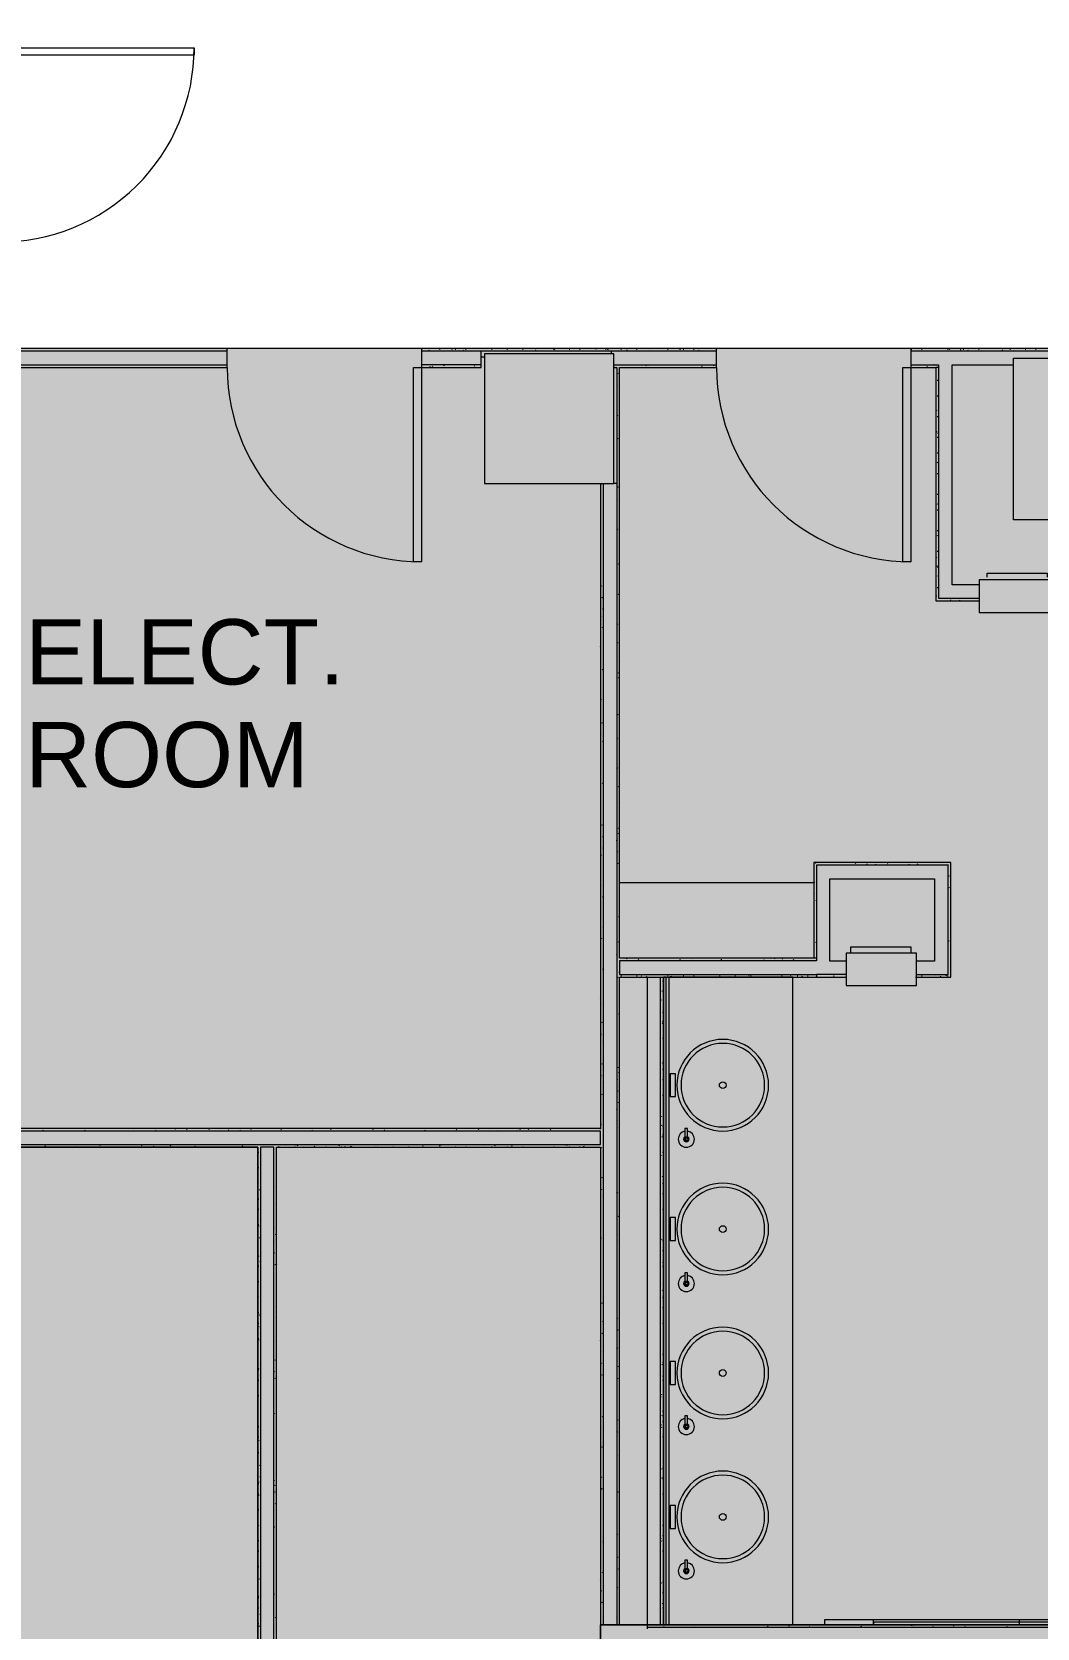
# Model space of a CAD drawing. Header units: inches. Extents: x 4757 to 6765, y 9919 to 10946.
# Drawn here: x 5204.6 to 5390.8, y 10132.2 to 10428 of the extents above; entities that cross this region are included whole.
import ezdxf

# ---------------------------------------------------------------- set-up
doc = ezdxf.new("R2010")
doc.units = ezdxf.units.IN
doc.header["$MEASUREMENT"] = 0
for name, color, linetype, lineweight in [('A-ANNO-TEXT', 7, 'Continuous', 9), ('A-DETL-GENF', 92, 'Continuous', 9), ('A-DETL-THIN', 151, 'Continuous', 9), ('A-DOOR', 31, 'Continuous', 13), ('A-EQPM', 7, 'Continuous', 9), ('A-FLOR-CASE', 7, 'Continuous', 9), ('A-WALL-PATT', 111, 'Continuous', 13), ('Bb-col', 7, 'Continuous', 9), ('I-WALL', 2, 'Continuous', 9), ('Propidex Polylines', 7, 'Continuous', 9), ('Rosslyn Plaza North_1777 North Kent St _W632_-09_dwg', 8, 'Continuous', 9), ('S-COLS', 7, 'Continuous', 9)]:
    doc.layers.add(name, color=color, linetype=linetype, lineweight=lineweight)
doc.styles.add('Arial', font='arial.ttf', dxfattribs={"height": 12.092308})

# ---------------------------------------------------------------- blocks, each defined once
blk = doc.blocks.new('Door - Single - Solid Door-8328956-Level XX  POWER _ SIGNAL')
at = {"layer": 'A-DOOR'}
for p, q in [((-14.01, 38.59), (-12.63, 38.59)), ((-14.01, 2.59), (-14.01, 38.59)), ((-12.63, 38.59), (-12.63, 2.59)), ((-12.63, 2.59), (-14.01, 2.59))]:
    blk.add_line(p, q, dxfattribs=at)
at = {"layer": 'A-DOOR', "lineweight": 9}
for p, q in [((-15.63, 2.59), (-15.63, 1.84)), ((-14.13, 2.59), (-15.63, 2.59)), ((-14.13, 1.09), (-14.13, 2.59)), ((-13.63, 1.09), (-14.13, 1.09)), ((-13.63, -0.41), (-13.63, 1.09)), ((22.12, 1.09), (21.62, 1.09)), ((21.62, 1.09), (21.62, -0.41)), ((23.62, 2.59), (22.12, 2.59)), ((22.12, 2.59), (22.12, 1.09)), ((23.62, 1.84), (23.62, 2.59)), ((-15.63, -1.66), (-15.63, -2.41)), ((-15.63, -2.41), (-14.13, -2.41)), ((-14.13, -2.41), (-14.13, -0.41)), ((-14.13, -0.41), (-13.63, -0.41)), ((21.62, -0.41), (22.12, -0.41)), ((22.12, -0.41), (22.12, -2.41)), ((22.12, -2.41), (23.62, -2.41)), ((23.62, -2.41), (23.62, -1.66))]:
    blk.add_line(p, q, dxfattribs=at)
blk.add_arc((-14.01, 2.59), 36, 359.5, 90, dxfattribs=at)
blk = doc.blocks.new('Rosslyn Plaza North_1777 North Kent St _W632_-09_dwg-V59-Level XX  POWER _ SIGNAL')
at = {"layer": 'A-ANNO-TEXT', "char_height": 12.092, "attachment_point": 1, "line_spacing_factor": 0.941778, "style": 'Arial'}
for s, insert, width in [('ELECT.', (5203.38, 10319.14), 70.6152), ('ROOM', (5203.38, 10300.1), 62.621)]:
    blk.add_mtext(s, dxfattribs=dict(at, insert=insert, width=width))
blk = doc.blocks.new('Rosslyn Plaza North_1777 North Kent St _W632_-09_dwg-6954577-Level XX  POWER _ SIGNAL')
at = {"lineweight": 9}
for p, q in [((5368.35, 10252.78), (5368.29, 10252.73)), ((5310.42, 10132.79), (5310.3, 10132.79))]:
    blk.add_line(p, q, dxfattribs=at)
at = {"lineweight": 9, "flags": 128}
for points in [[(5381.52, 10326.91), (5381.52, 10327.66), (5392.64, 10327.66), (5392.64, 10326.91)], [(5356.3, 10257.28), (5356.3, 10258.41), (5367.42, 10258.41), (5367.42, 10257.28)], [(5351.49, 10132.78), (5351.49, 10133.78), (5387.49, 10133.78), (5387.49, 10132.78)]]:
    blk.add_lwpolyline(points, dxfattribs=at)
blk.add_lwpolyline([(5313.92, 10132.78), (5319.06, 10132.78)], close=True, dxfattribs=at)
at = {"layer": 'A-DOOR', "color": 7, "lineweight": 9, "flags": 128}
for points in [[(5276.79, 10329.79), (5275.29, 10329.79), (5275.29, 10365.79), (5276.79, 10365.79)], [(5367.42, 10329.79), (5365.92, 10329.79), (5365.92, 10365.79), (5367.42, 10365.79)]]:
    blk.add_lwpolyline(points, close=True, dxfattribs=at)
at = {"layer": 'A-DOOR', "color": 7, "lineweight": 9}
for centre in [(5276.79, 10365.79), (5367.42, 10365.79)]:
    blk.add_arc(centre, 36, 180, 270, dxfattribs=at)
at = {"layer": 'A-EQPM', "flags": 128}
for points in [[(5380.08, 10320.41), (5393.08, 10320.41), (5393.08, 10326.41), (5380.08, 10326.41)], [(5355.42, 10251.28), (5368.42, 10251.28), (5368.42, 10257.28), (5355.42, 10257.28)], [(5321.56, 10252.78), (5322.56, 10252.78), (5322.56, 10132.78), (5321.56, 10132.78), (5322.06, 10132.78), (5322.06, 10252.78), (5321.56, 10252.78), (5321.56, 10132.78)], [(5360.5, 10132.78), (5360.5, 10133.78), (5396.5, 10133.78), (5396.5, 10132.78), (5396.5, 10133.28), (5360.5, 10133.28), (5360.5, 10132.78), (5396.5, 10132.78)]]:
    blk.add_lwpolyline(points, close=True, dxfattribs=at)
for points in [[(5326.06, 10222.88), (5326.06, 10224.78), (5325.56, 10224.78), (5325.56, 10222.88)], [(5326.06, 10196.13), (5326.06, 10198.03), (5325.56, 10198.03), (5325.56, 10196.13)], [(5326.06, 10169.63), (5326.06, 10171.53), (5325.56, 10171.53), (5325.56, 10169.63)], [(5326.06, 10142.88), (5326.06, 10144.78), (5325.56, 10144.78), (5325.56, 10142.88)]]:
    blk.add_lwpolyline(points, dxfattribs=at)
at = {"layer": 'A-EQPM'}
for centre, radius, start, end in [((5325.81, 10222.78), 1.5, 99.3186, 179.9853), ((5325.81, 10222.78), 0.5, 119.9773, 179.9773), ((5325.82, 10222.78), 0.382, 0, 180), ((5325.81, 10222.78), 0.25, 0, 180), ((5325.82, 10222.78), 1.5, 0.0147, 80.6814), ((5325.82, 10222.78), 0.5, 0.0227, 60.0227), ((5325.81, 10222.78), 1.5, 180, 0), ((5325.81, 10222.78), 0.5, 180, 0), ((5325.82, 10222.78), 0.382, 180, 0), ((5325.81, 10222.78), 0.25, 180, 0), ((5325.81, 10196.03), 1.5, 99.3186, 179.9853), ((5325.81, 10196.03), 0.5, 119.9773, 179.9773), ((5325.82, 10196.03), 0.382, 0, 180), ((5325.81, 10196.03), 0.25, 0, 180), ((5325.82, 10196.03), 1.5, 0.0147, 80.6814), ((5325.82, 10196.03), 0.5, 0.0227, 60.0227), ((5325.81, 10196.03), 1.5, 180, 0), ((5325.81, 10196.03), 0.5, 180, 0), ((5325.82, 10196.03), 0.382, 180, 0), ((5325.81, 10196.03), 0.25, 180, 0), ((5325.81, 10169.53), 1.5, 99.3186, 179.9853), ((5325.81, 10169.53), 0.5, 119.9773, 179.9773), ((5325.82, 10169.53), 0.382, 0, 180), ((5325.81, 10169.53), 0.25, 0, 180), ((5325.82, 10169.53), 1.5, 0.0147, 80.6814), ((5325.82, 10169.53), 0.5, 0.0227, 60.0227), ((5325.81, 10169.53), 1.5, 180, 0), ((5325.81, 10169.53), 0.5, 180, 0), ((5325.82, 10169.53), 0.382, 180, 0), ((5325.81, 10169.53), 0.25, 180, 0), ((5325.81, 10142.78), 1.5, 99.3186, 179.9853), ((5325.81, 10142.78), 0.5, 119.9773, 179.9773), ((5325.82, 10142.78), 0.382, 0, 180), ((5325.81, 10142.78), 0.25, 0, 180), ((5325.82, 10142.78), 1.5, 0.0147, 80.6814), ((5325.82, 10142.78), 0.5, 0.0227, 60.0227), ((5325.81, 10142.78), 1.5, 180, 0), ((5325.81, 10142.78), 0.5, 180, 0), ((5325.82, 10142.78), 0.382, 180, 0), ((5325.81, 10142.78), 0.25, 180, 0)]:
    blk.add_arc(centre, radius, start, end, dxfattribs=at)
at = {"layer": 'A-FLOR-CASE'}
blk.add_line((5349.42, 10270.31), (5313.42, 10270.31), dxfattribs=at)
at = {"layer": 'A-FLOR-CASE', "flags": 128}
blk.add_lwpolyline([(5345.56, 10132.78), (5345.56, 10252.78), (5322.56, 10252.78)], dxfattribs=at)
for points in [[(5323.81, 10234.91), (5322.81, 10234.91), (5322.81, 10230.66), (5323.81, 10230.66)], [(5323.81, 10208.24), (5322.81, 10208.24), (5322.81, 10203.99), (5323.81, 10203.99)], [(5323.81, 10181.57), (5322.81, 10181.57), (5322.81, 10177.32), (5323.81, 10177.32)], [(5323.81, 10154.91), (5322.81, 10154.91), (5322.81, 10150.66), (5323.81, 10150.66)]]:
    blk.add_lwpolyline(points, close=True, dxfattribs=at)
at = {"layer": 'A-FLOR-CASE'}
for centre in [(5332.56, 10232.78), (5332.56, 10206.12), (5332.56, 10179.45), (5332.56, 10152.78)]:
    blk.add_circle(centre, 0.625, dxfattribs=at)
for centre, radius, start, end in [((5332.56, 10232.78), 8.49, 0, 180), ((5332.57, 10232.78), 7.74, 0, 180), ((5332.56, 10232.78), 8.49, 180, 0), ((5332.57, 10232.78), 7.74, 180, 0), ((5332.56, 10206.12), 8.49, 0, 180), ((5332.57, 10206.12), 7.74, 0, 180), ((5332.56, 10206.12), 8.49, 180, 0), ((5332.57, 10206.12), 7.74, 180, 0), ((5332.56, 10179.45), 8.49, 0, 180), ((5332.57, 10179.45), 7.74, 0, 180), ((5332.56, 10179.45), 8.49, 180, 0), ((5332.57, 10179.45), 7.74, 180, 0), ((5332.56, 10152.78), 8.49, 0, 180), ((5332.57, 10152.78), 7.74, 0, 180), ((5332.56, 10152.78), 8.49, 180, 0), ((5332.57, 10152.78), 7.74, 180, 0)]:
    blk.add_arc(centre, radius, start, end, dxfattribs=at)
at = {"layer": 'A-WALL-PATT', "color": 7, "lineweight": 9}
for p, q in [((5278.27, 10368.9), (5278.21, 10369.01)), ((5280.11, 10369.19), (5280.23, 10369.19)), ((5282.44, 10369.15), (5282.38, 10369.04)), ((5282.99, 10369.19), (5283.11, 10369.19)), ((5283.87, 10368.8), (5283.81, 10368.91)), ((5284.58, 10369.02), (5284.52, 10368.91)), ((5284.91, 10369.19), (5285.03, 10369.19)), ((5289.42, 10368.79), (5289.4, 10368.82)), ((5289.71, 10369.19), (5289.83, 10369.19)), ((5292.59, 10369.19), (5292.71, 10369.19)), ((5295.47, 10369.19), (5295.59, 10369.19)), ((5297.92, 10369.08), (5297.86, 10368.97)), ((5301.23, 10369.19), (5301.35, 10369.19)), ((5301.37, 10369.29), (5301.31, 10369.19)), ((5301.49, 10369), (5301.43, 10369.11)), ((5304.11, 10369.19), (5304.23, 10369.19)), ((5306.03, 10369.19), (5306.15, 10369.19)), ((5309.11, 10369.26), (5309.05, 10369.15)), ((5310.83, 10369.19), (5310.95, 10369.19)), ((5311.26, 10369.14), (5311.19, 10369.03)), ((5311.38, 10369.17), (5311.31, 10369.27)), ((5313.71, 10369.19), (5313.83, 10369.19)), ((5314.83, 10368.94), (5314.77, 10369.05)), ((5316.59, 10369.19), (5316.71, 10369.19)), ((5319.11, 10369.2), (5319.06, 10369.29)), ((5322.35, 10369.19), (5322.47, 10369.19)), ((5323.28, 10368.84), (5323.25, 10368.79)), ((5324.59, 10369.2), (5324.53, 10369.09)), ((5324.71, 10369.11), (5324.65, 10369.21)), ((5325.23, 10369.19), (5325.35, 10369.19)), ((5326, 10368.79), (5325.96, 10368.86)), ((5327.15, 10369.19), (5327.27, 10369.19)), ((5328.17, 10368.88), (5328.1, 10368.99)), ((5331.02, 10368.81), (5331.01, 10368.79)), ((5367.47, 10369.19), (5367.59, 10369.19)), ((5369.01, 10369.18), (5368.95, 10369.29)), ((5369.39, 10369.19), (5369.51, 10369.19)), ((5374.19, 10369.19), (5374.31, 10369.19)), ((5374.6, 10369.09), (5374.54, 10369.2)), ((5375.88, 10368.79), (5375.85, 10368.85)), ((5376.63, 10369.08), (5376.56, 10368.97)), ((5377.07, 10369.19), (5377.19, 10369.19)), ((5378.06, 10368.87), (5377.99, 10368.98)), ((5379.95, 10369.19), (5380.07, 10369.19)), ((5383.64, 10368.79), (5383.59, 10368.88)), ((5384.37, 10369.05), (5384.3, 10368.94)), ((5385.71, 10369.19), (5385.83, 10369.19)), ((5386.51, 10368.92), (5386.45, 10368.81)), ((5388.59, 10369.19), (5388.71, 10369.19)), ((5390.51, 10369.19), (5390.63, 10369.19)), ((5277.57, 10366.28), (5277.56, 10366.29)), ((5278.38, 10365.95), (5278.31, 10365.84)), ((5278.88, 10365.92), (5278.82, 10366.03)), ((5281.02, 10366.05), (5280.96, 10366.16)), ((5282.28, 10365.79), (5282.27, 10365.81)), ((5285.23, 10366.29), (5285.22, 10366.28)), ((5286.62, 10365.96), (5286.56, 10366.07)), ((5317.58, 10366.1), (5317.52, 10366.21)), ((5318.39, 10366.13), (5318.32, 10366.02)), ((5318.87, 10365.79), (5318.83, 10365.86)), ((5321.81, 10366.29), (5321.78, 10366.24)), ((5327.46, 10366.26), (5327.45, 10366.29)), ((5328.77, 10365.91), (5328.71, 10366.02)), ((5329.57, 10366.29), (5329.52, 10366.21)), ((5330.92, 10366.04), (5330.85, 10366.15)), ((5367.47, 10366.08), (5367.42, 10366.17)), ((5368.75, 10365.79), (5368.72, 10365.84)), ((5370.42, 10366.01), (5370.36, 10365.9)), ((5371.69, 10366.29), (5371.67, 10366.26)), ((5312.94, 10364.53), (5312.92, 10364.57)), ((5313.07, 10362.38), (5313.01, 10362.5)), ((5313.14, 10364.72), (5313.08, 10364.61)), ((5372.27, 10363.43), (5372.4, 10363.43)), ((5372.27, 10360.55), (5372.4, 10360.55)), ((5313.11, 10356.98), (5313.04, 10356.87)), ((5372.27, 10357.77), (5372.21, 10357.88)), ((5372.27, 10356.71), (5372.4, 10356.71)), ((5313.42, 10355.6), (5313.4, 10355.56)), ((5372.27, 10353.86), (5372.21, 10353.75)), ((5372.53, 10353.48), (5372.47, 10353.59)), ((5313.24, 10352.5), (5313.17, 10352.61)), ((5372.27, 10352.87), (5372.4, 10352.87)), ((5372.5, 10350.41), (5372.43, 10350.3)), ((5372.27, 10349.99), (5372.4, 10349.99)), ((5372.37, 10348.26), (5372.3, 10348.15)), ((5309.92, 10344.23), (5309.99, 10344.23)), ((5310.19, 10344.25), (5310.13, 10344.14)), ((5310.3, 10344.15), (5310.23, 10344.26)), ((5312.94, 10347.1), (5312.92, 10347.06)), ((5372.08, 10346.57), (5372.04, 10346.64)), ((5372.27, 10346.15), (5372.4, 10346.15)), ((5313.05, 10341.31), (5312.98, 10341.42)), ((5313.17, 10343.65), (5313.1, 10343.54)), ((5372.27, 10342.31), (5372.4, 10342.31)), ((5309.92, 10338.47), (5309.99, 10338.47)), ((5372.33, 10340.52), (5372.27, 10340.41)), ((5372.27, 10339.43), (5372.4, 10339.43)), ((5309.92, 10336.55), (5309.99, 10336.55)), ((5313.13, 10335.91), (5313.07, 10335.8)), ((5372.27, 10335.59), (5372.4, 10335.59)), ((5309.92, 10333.67), (5309.99, 10333.67)), ((5372.38, 10334.55), (5372.31, 10334.66)), ((5372.5, 10332.41), (5372.44, 10332.51)), ((5313.34, 10329.28), (5313.27, 10329.39)), ((5372.17, 10330.64), (5372.11, 10330.53)), ((5372.27, 10331.75), (5372.4, 10331.75)), ((5309.92, 10327.91), (5309.99, 10327.91)), ((5313.42, 10327.22), (5313.4, 10327.25)), ((5372.28, 10328.95), (5372.22, 10329.06)), ((5372.27, 10328.87), (5372.4, 10328.87)), ((5372.39, 10327.19), (5372.33, 10327.08)), ((5309.92, 10325.99), (5309.99, 10325.99)), ((5310.14, 10325.22), (5310.08, 10325.33)), ((5313.24, 10323.69), (5313.18, 10323.8)), ((5372.06, 10325.5), (5372.04, 10325.52)), ((5372.27, 10325.03), (5372.4, 10325.03)), ((5309.92, 10323.11), (5309.99, 10323.11)), ((5310.22, 10323.18), (5310.15, 10323.07)), ((5310.27, 10323.08), (5310.21, 10323.19)), ((5310.4, 10320.94), (5310.34, 10321.04)), ((5372.19, 10323.35), (5372.12, 10323.46)), ((5373.5, 10323), (5373.48, 10323.03)), ((5374.81, 10322.65), (5374.75, 10322.76)), ((5376.42, 10322.64), (5376.36, 10322.54)), ((5310.05, 10319.62), (5309.98, 10319.73)), ((5310.31, 10317.58), (5310.25, 10317.47)), ((5310.42, 10319.69), (5310.38, 10319.61)), ((5313.02, 10320.23), (5312.96, 10320.34)), ((5313.15, 10318.09), (5313.09, 10318.2)), ((5309.92, 10317.35), (5309.99, 10317.35)), ((5309.92, 10315.43), (5309.99, 10315.43)), ((5313.16, 10314.83), (5313.09, 10314.72)), ((5309.95, 10314.03), (5309.92, 10314.09)), ((5309.92, 10312.55), (5309.99, 10312.55)), ((5310.28, 10309.84), (5310.21, 10309.73)), ((5313.25, 10309.23), (5313.19, 10309.12)), ((5313.38, 10311.38), (5313.32, 10311.27)), ((5309.92, 10306.79), (5309.99, 10306.79)), ((5313.31, 10308.21), (5313.25, 10308.32)), ((5309.92, 10304.87), (5309.99, 10304.87)), ((5310.12, 10304.14), (5310.05, 10304.25)), ((5309.92, 10301.99), (5309.99, 10301.99)), ((5310.11, 10299.96), (5310.05, 10299.85)), ((5310.37, 10299.86), (5310.31, 10299.97)), ((5313.22, 10301.49), (5313.15, 10301.38)), ((5309.99, 10297.82), (5309.92, 10297.71)), ((5313.12, 10297.01), (5313.06, 10297.12)), ((5309.92, 10296.23), (5309.99, 10296.23)), ((5309.92, 10294.31), (5309.99, 10294.31)), ((5310.34, 10296.5), (5310.27, 10296.39)), ((5309.93, 10292.95), (5309.92, 10292.97)), ((5309.92, 10291.43), (5309.99, 10291.43)), ((5313.05, 10291.61), (5312.99, 10291.5)), ((5309.95, 10290.08), (5309.92, 10290.02)), ((5310.3, 10288.76), (5310.24, 10288.66)), ((5312.93, 10289.47), (5312.92, 10289.46)), ((5313.28, 10288.16), (5313.21, 10288.05)), ((5309.92, 10285.67), (5309.99, 10285.67)), ((5313.42, 10284.99), (5313.35, 10285.1)), ((5309.92, 10283.75), (5309.99, 10283.75)), ((5309.92, 10280.87), (5309.99, 10280.87)), ((5310.22, 10280.93), (5310.16, 10281.04)), ((5313.24, 10280.42), (5313.18, 10280.31)), ((5313.32, 10279.39), (5313.26, 10279.5)), ((5310.01, 10276.74), (5309.95, 10276.63)), ((5310.35, 10278.78), (5310.29, 10278.89)), ((5310.42, 10276.74), (5310.41, 10276.75)), ((5312.97, 10278.08), (5312.92, 10278.17)), ((5309.92, 10275.11), (5309.99, 10275.11)), ((5309.92, 10273.19), (5309.99, 10273.19)), ((5310.13, 10275.33), (5310.06, 10275.44)), ((5313.1, 10275.94), (5313.04, 10276.05)), ((5313.23, 10273.79), (5313.17, 10273.9)), ((5349.78, 10273.84), (5349.72, 10273.95)), ((5351.07, 10273.53), (5351.03, 10273.6)), ((5355.84, 10273.56), (5355.83, 10273.53)), ((5357.15, 10273.91), (5357.09, 10273.8)), ((5359.29, 10273.78), (5359.23, 10273.67)), ((5359.67, 10274), (5359.65, 10274.03)), ((5360.98, 10273.65), (5360.91, 10273.76)), ((5363.12, 10273.78), (5363.06, 10273.89)), ((5364.37, 10273.53), (5364.37, 10273.54)), ((5367.03, 10273.75), (5366.97, 10273.64)), ((5368.72, 10273.68), (5368.65, 10273.79)), ((5369.18, 10273.62), (5369.13, 10273.53)), ((5309.92, 10270.31), (5309.99, 10270.31)), ((5349.64, 10270.49), (5349.57, 10270.38)), ((5374.29, 10271.27), (5374.31, 10271.27)), ((5374.44, 10271.45), (5374.38, 10271.56)), ((5374.65, 10271.57), (5374.58, 10271.46)), ((5309.98, 10269), (5309.92, 10268.9)), ((5310.03, 10269.73), (5309.97, 10269.84)), ((5310.33, 10267.69), (5310.26, 10267.58)), ((5312.95, 10268.39), (5312.92, 10268.34)), ((5349.51, 10268.35), (5349.44, 10268.24)), ((5374.29, 10267.43), (5374.31, 10267.43)), ((5374.57, 10269.3), (5374.51, 10269.41)), ((5309.92, 10264.55), (5309.99, 10264.55)), ((5349.86, 10267.04), (5349.79, 10266.93)), ((5309.92, 10262.63), (5309.99, 10262.63)), ((5310.42, 10262.09), (5310.36, 10261.98)), ((5313.39, 10263.91), (5313.33, 10264.02)), ((5374.29, 10263.59), (5374.31, 10263.59)), ((5309.92, 10259.75), (5309.99, 10259.75)), ((5310.19, 10259.85), (5310.13, 10259.96)), ((5313.27, 10259.34), (5313.2, 10259.23)), ((5349.47, 10260.61), (5349.42, 10260.52)), ((5349.82, 10259.3), (5349.76, 10259.19)), ((5374.29, 10260.71), (5374.31, 10260.71)), ((5374.35, 10259.54), (5374.29, 10259.44)), ((5374.73, 10259.42), (5374.67, 10259.53)), ((5310.42, 10255.62), (5310.39, 10255.67)), ((5312.95, 10257), (5312.92, 10257.05)), ((5313.49, 10255.89), (5313.45, 10255.81)), ((5314.74, 10255.82), (5314.67, 10255.93)), ((5314.8, 10256.24), (5314.74, 10256.13)), ((5315.63, 10255.91), (5315.75, 10255.91)), ((5316.94, 10256.11), (5316.88, 10256)), ((5317.55, 10255.91), (5317.67, 10255.91)), ((5320.28, 10255.81), (5320.27, 10255.84)), ((5322.35, 10255.91), (5322.47, 10255.91)), ((5324.68, 10256.07), (5324.62, 10255.96)), ((5325.23, 10255.91), (5325.35, 10255.91)), ((5326.83, 10255.95), (5326.76, 10255.84)), ((5328.11, 10255.91), (5328.23, 10255.91)), ((5332.36, 10256.02), (5332.3, 10256.13)), ((5333.69, 10256.31), (5333.67, 10256.28)), ((5333.87, 10255.91), (5333.99, 10255.91)), ((5336.75, 10255.91), (5336.88, 10255.91)), ((5338.67, 10255.91), (5338.79, 10255.91)), ((5340.16, 10256.01), (5340.1, 10255.9)), ((5341.45, 10256.31), (5341.41, 10256.25)), ((5342.24, 10256.18), (5342.18, 10256.29)), ((5343.47, 10255.91), (5343.59, 10255.91)), ((5343.62, 10256.23), (5343.55, 10256.12)), ((5344.38, 10256.31), (5344.38, 10256.31)), ((5345.7, 10255.96), (5345.63, 10256.07)), ((5346.35, 10255.91), (5346.47, 10255.91)), ((5349.23, 10255.91), (5349.35, 10255.91)), ((5349.92, 10256.32), (5349.92, 10256.33)), ((5374.29, 10256.87), (5374.31, 10256.87)), ((5309.92, 10253.99), (5309.99, 10253.99)), ((5310.39, 10254.35), (5310.32, 10254.24)), ((5313.2, 10252.72), (5313.14, 10252.83)), ((5313.36, 10253.74), (5313.3, 10253.63)), ((5313.71, 10253.03), (5313.83, 10253.03)), ((5316.59, 10253.03), (5316.71, 10253.03)), ((5317.49, 10252.98), (5317.43, 10253.08)), ((5318.48, 10253.01), (5318.42, 10252.9)), ((5320.62, 10252.88), (5320.58, 10252.81)), ((5322.35, 10253.03), (5322.47, 10253.03)), ((5323.09, 10252.88), (5323.02, 10252.99)), ((5325.23, 10253.03), (5325.35, 10253.03)), ((5327.15, 10253.03), (5327.27, 10253.03)), ((5327.52, 10253.31), (5327.47, 10253.21)), ((5331.95, 10253.03), (5332.07, 10253.03)), ((5333.96, 10252.94), (5333.9, 10252.83)), ((5334.83, 10253.03), (5334.95, 10253.03)), ((5335.11, 10253.17), (5335.05, 10253.28)), ((5335.27, 10253.29), (5335.21, 10253.18)), ((5337.41, 10253.16), (5337.35, 10253.05)), ((5337.71, 10253.03), (5337.83, 10253.03)), ((5343.47, 10253.03), (5343.59, 10253.03)), ((5345.15, 10253.13), (5345.09, 10253.02)), ((5346.35, 10253.03), (5346.47, 10253.03)), ((5347.29, 10253), (5347.23, 10252.89)), ((5348.27, 10253.03), (5348.4, 10253.03)), ((5348.45, 10253.11), (5348.38, 10253.22)), ((5349.74, 10252.8), (5349.7, 10252.87)), ((5353.07, 10253.03), (5353.19, 10253.03)), ((5369.39, 10253.03), (5369.51, 10253.03)), ((5371.83, 10253.25), (5371.76, 10253.13)), ((5372.98, 10252.87), (5372.91, 10252.98)), ((5373.97, 10253.12), (5373.9, 10253.01)), ((5309.92, 10252.07), (5309.99, 10252.07)), ((5321.32, 10250.25), (5321.26, 10250.14)), ((5321.39, 10252.07), (5321.51, 10252.07)), ((5309.92, 10249.19), (5309.99, 10249.19)), ((5310.01, 10248.66), (5309.94, 10248.77)), ((5310, 10247.92), (5309.94, 10247.81)), ((5321.2, 10248.47), (5321.14, 10248.58)), ((5321.55, 10246.8), (5321.48, 10246.69)), ((5310.22, 10244.47), (5310.16, 10244.36)), ((5313.33, 10246), (5313.26, 10245.89)), ((5321.42, 10244.66), (5321.35, 10244.55)), ((5321.39, 10246.31), (5321.51, 10246.31)), ((5321.39, 10244.39), (5321.51, 10244.39)), ((5321.46, 10244.18), (5321.39, 10244.29)), ((5309.92, 10243.43), (5309.99, 10243.43)), ((5309.92, 10241.51), (5309.99, 10241.51)), ((5310.1, 10242.33), (5310.03, 10242.22)), ((5310.42, 10240.97), (5310.38, 10240.91)), ((5321.39, 10241.51), (5321.51, 10241.51)), ((5309.92, 10238.63), (5309.99, 10238.63)), ((5312.94, 10239.58), (5312.92, 10239.54)), ((5310.3, 10236.63), (5310.23, 10236.74)), ((5313.16, 10236.12), (5313.1, 10236.01)), ((5313.4, 10235.1), (5313.34, 10235.21)), ((5321.38, 10236.92), (5321.32, 10236.81)), ((5321.39, 10235.75), (5321.51, 10235.75)), ((5309.92, 10232.87), (5309.99, 10232.87)), ((5310.06, 10234.59), (5310, 10234.48)), ((5310.41, 10233.28), (5310.35, 10233.17)), ((5310.42, 10234.5), (5310.36, 10234.6)), ((5313.04, 10233.98), (5312.97, 10233.87)), ((5313.05, 10233.78), (5312.99, 10233.89)), ((5313.39, 10232.67), (5313.32, 10232.56)), ((5321.39, 10233.83), (5321.51, 10233.83)), ((5309.92, 10230.95), (5309.99, 10230.95)), ((5310.2, 10231.03), (5310.14, 10231.14)), ((5313.18, 10231.64), (5313.11, 10231.75)), ((5313.31, 10229.5), (5313.24, 10229.61)), ((5321.39, 10230.95), (5321.51, 10230.95)), ((5309.92, 10228.07), (5309.99, 10228.07)), ((5309.98, 10227.58), (5309.92, 10227.69)), ((5312.96, 10228.19), (5312.92, 10228.25)), ((5313, 10226.24), (5312.94, 10226.13)), ((5321.22, 10227.04), (5321.16, 10226.93)), ((5206.66, 10224.45), (5206.6, 10224.34)), ((5212.95, 10224.77), (5212.94, 10224.78)), ((5214.4, 10224.42), (5214.34, 10224.31)), ((5216.54, 10224.29), (5216.54, 10224.28)), ((5223.45, 10224.73), (5223.39, 10224.62)), ((5226.28, 10224.71), (5226.24, 10224.78)), ((5227.6, 10224.35), (5227.53, 10224.46)), ((5229.88, 10224.35), (5229.84, 10224.28)), ((5231.19, 10224.7), (5231.13, 10224.59)), ((5233.33, 10224.57), (5233.27, 10224.46)), ((5237.48, 10224.52), (5237.42, 10224.63)), ((5239.62, 10224.65), (5239.56, 10224.76)), ((5240.93, 10224.29), (5240.87, 10224.4)), ((5241.07, 10224.54), (5241.01, 10224.42)), ((5243.22, 10224.41), (5243.15, 10224.3)), ((5245.22, 10224.55), (5245.15, 10224.66)), ((5250.08, 10224.78), (5250.06, 10224.74)), ((5250.81, 10224.46), (5250.75, 10224.57)), ((5254.24, 10224.28), (5254.21, 10224.34)), ((5256.55, 10224.47), (5256.49, 10224.36)), ((5257.84, 10224.78), (5257.8, 10224.71)), ((5260.01, 10224.69), (5259.94, 10224.58)), ((5262.84, 10224.75), (5262.82, 10224.78)), ((5267.75, 10224.65), (5267.68, 10224.54)), ((5269.89, 10224.53), (5269.83, 10224.42)), ((5276.18, 10224.69), (5276.12, 10224.78)), ((5277.49, 10224.34), (5277.42, 10224.45)), ((5283.23, 10224.58), (5283.16, 10224.48)), ((5286.67, 10224.78), (5286.62, 10224.7)), ((5287.37, 10224.5), (5287.31, 10224.61)), ((5289.51, 10224.63), (5289.45, 10224.74)), ((5290.82, 10224.28), (5290.76, 10224.39)), ((5294.42, 10224.77), (5294.36, 10224.66)), ((5295.11, 10224.54), (5295.05, 10224.65)), ((5296.56, 10224.64), (5296.5, 10224.54)), ((5300.71, 10224.44), (5300.64, 10224.55)), ((5304.12, 10224.28), (5304.1, 10224.33)), ((5308.59, 10224.35), (5308.55, 10224.28)), ((5309.9, 10224.71), (5309.83, 10224.59)), ((5310.11, 10225.44), (5310.05, 10225.55)), ((5313.35, 10224.93), (5313.29, 10224.82)), ((5321.09, 10224.89), (5321.06, 10224.85)), ((5321.3, 10225.25), (5321.24, 10225.36)), ((5321.43, 10223.11), (5321.37, 10223.21)), ((5321.44, 10223.58), (5321.38, 10223.47)), ((5321.39, 10225.19), (5321.51, 10225.19)), ((5321.39, 10223.27), (5321.51, 10223.27)), ((5204.98, 10221.28), (5204.92, 10221.39)), ((5205.23, 10221.35), (5205.35, 10221.35)), ((5207.13, 10221.41), (5207.06, 10221.52)), ((5208.11, 10221.35), (5208.23, 10221.35)), ((5208.19, 10221.35), (5208.16, 10221.28)), ((5210.99, 10221.35), (5211.11, 10221.35)), ((5212.73, 10221.31), (5212.66, 10221.42)), ((5216.75, 10221.35), (5216.88, 10221.35)), ((5217.25, 10221.66), (5217.18, 10221.55)), ((5218.28, 10221.28), (5218.26, 10221.33)), ((5219.63, 10221.35), (5219.75, 10221.35)), ((5221.55, 10221.35), (5221.67, 10221.35)), ((5224.98, 10221.63), (5224.92, 10221.52)), ((5226.35, 10221.35), (5226.47, 10221.35)), ((5227.13, 10221.5), (5227.06, 10221.39)), ((5229.23, 10221.35), (5229.35, 10221.35)), ((5230.35, 10221.51), (5230.28, 10221.62)), ((5232.11, 10221.35), (5232.23, 10221.35)), ((5234.87, 10221.47), (5234.8, 10221.36)), ((5237.01, 10221.34), (5236.98, 10221.28)), ((5237.87, 10221.35), (5237.99, 10221.35)), ((5240.23, 10221.67), (5240.17, 10221.78)), ((5240.75, 10221.35), (5240.88, 10221.35)), ((5242.67, 10221.35), (5242.79, 10221.35)), ((5243.68, 10221.45), (5243.62, 10221.56)), ((5243.92, 10221.78), (5243.85, 10221.67)), ((5246.51, 10220.39), (5246.63, 10220.39)), ((5247.47, 10221.35), (5247.59, 10221.35)), ((5247.97, 10221.71), (5247.93, 10221.78)), ((5249.43, 10220.39), (5249.51, 10220.39)), ((5250.35, 10221.4), (5250.28, 10221.29)), ((5250.35, 10221.35), (5250.47, 10221.35)), ((5251.66, 10221.75), (5251.59, 10221.64)), ((5253.23, 10221.35), (5253.35, 10221.35)), ((5253.57, 10221.61), (5253.5, 10221.72)), ((5253.8, 10221.62), (5253.74, 10221.51)), ((5254.87, 10221.28), (5254.81, 10221.37)), ((5257.02, 10221.39), (5256.96, 10221.5)), ((5258.99, 10221.35), (5259.11, 10221.35)), ((5261.54, 10221.59), (5261.48, 10221.48)), ((5261.87, 10221.35), (5261.99, 10221.35)), ((5262.62, 10221.29), (5262.55, 10221.41)), ((5263.68, 10221.46), (5263.62, 10221.35)), ((5263.79, 10221.35), (5263.92, 10221.35)), ((5268.17, 10221.28), (5268.15, 10221.31)), ((5268.59, 10221.35), (5268.71, 10221.35)), ((5271.47, 10221.35), (5271.59, 10221.35)), ((5274.35, 10221.35), (5274.47, 10221.35)), ((5277.02, 10221.52), (5276.96, 10221.41)), ((5278.28, 10221.78), (5278.27, 10221.76)), ((5280.11, 10221.35), (5280.23, 10221.35)), ((5280.24, 10221.49), (5280.18, 10221.6)), ((5280.47, 10221.74), (5280.41, 10221.63)), ((5282.99, 10221.35), (5283.11, 10221.35)), ((5284.91, 10221.35), (5285.03, 10221.35)), ((5288.21, 10221.71), (5288.15, 10221.6)), ((5289.71, 10221.35), (5289.83, 10221.35)), ((5290.12, 10221.66), (5290.06, 10221.77)), ((5290.36, 10221.58), (5290.29, 10221.47)), ((5292.59, 10221.35), (5292.71, 10221.35)), ((5293.58, 10221.43), (5293.51, 10221.54)), ((5295.47, 10221.35), (5295.59, 10221.35)), ((5297.86, 10221.69), (5297.81, 10221.78)), ((5301.23, 10221.35), (5301.35, 10221.35)), ((5302.38, 10221.29), (5302.38, 10221.28)), ((5303.46, 10221.6), (5303.4, 10221.71)), ((5303.69, 10221.64), (5303.63, 10221.53)), ((5304.11, 10221.35), (5304.23, 10221.35)), ((5304.75, 10221.28), (5304.71, 10221.35)), ((5306.03, 10221.35), (5306.15, 10221.35)), ((5306.91, 10221.37), (5306.85, 10221.48)), ((5307.1, 10221.78), (5307.08, 10221.75)), ((5309.92, 10222.31), (5309.99, 10222.31)), ((5309.92, 10220.39), (5309.99, 10220.39)), ((5310.12, 10221.25), (5310.06, 10221.14)), ((5321.39, 10220.39), (5321.51, 10220.39)), ((5321.56, 10220.96), (5321.5, 10221.07)), ((5246.44, 10218.6), (5246.43, 10218.61)), ((5246.51, 10217.51), (5246.63, 10217.51)), ((5309.92, 10217.51), (5309.99, 10217.51)), ((5313.42, 10219.7), (5313.41, 10219.73)), ((5321.21, 10219.65), (5321.15, 10219.76)), ((5246.51, 10214.75), (5246.44, 10214.64)), ((5249.43, 10216.55), (5249.51, 10216.55)), ((5249.48, 10214.14), (5249.43, 10214.06)), ((5310.27, 10215.55), (5310.21, 10215.66)), ((5321.12, 10214.05), (5321.06, 10214.14)), ((5321.41, 10215.84), (5321.35, 10215.73)), ((5321.39, 10214.63), (5321.51, 10214.63)), ((5246.51, 10211.75), (5246.63, 10211.75)), ((5246.86, 10213.44), (5246.79, 10213.33)), ((5249.43, 10213.67), (5249.51, 10213.67)), ((5309.92, 10211.75), (5309.99, 10211.75)), ((5310.09, 10213.51), (5310.02, 10213.4)), ((5310.42, 10212.17), (5310.38, 10212.09)), ((5313.02, 10212.71), (5312.96, 10212.82)), ((5313.06, 10212.9), (5313, 10212.79)), ((5321.39, 10212.71), (5321.51, 10212.71)), ((5246.51, 10209.83), (5246.63, 10209.83)), ((5249.43, 10209.83), (5249.51, 10209.83)), ((5249.92, 10210.64), (5249.86, 10210.75)), ((5309.92, 10209.83), (5309.99, 10209.83)), ((5313.28, 10208.42), (5313.22, 10208.53)), ((5321.39, 10209.83), (5321.51, 10209.83)), ((5246.51, 10206.95), (5246.63, 10206.95)), ((5246.73, 10206.58), (5246.66, 10206.69)), ((5246.93, 10207.81), (5246.89, 10207.73)), ((5249.45, 10206.4), (5249.43, 10206.38)), ((5249.43, 10205.99), (5249.51, 10205.99)), ((5249.83, 10205.04), (5249.77, 10205.15)), ((5309.92, 10206.95), (5309.99, 10206.95)), ((5313.03, 10205.16), (5312.96, 10205.05)), ((5246.86, 10204.44), (5246.79, 10204.55)), ((5246.93, 10202.38), (5246.92, 10202.4)), ((5249.48, 10203.73), (5249.43, 10203.81)), ((5249.43, 10203.11), (5249.51, 10203.11)), ((5249.8, 10205.09), (5249.73, 10204.98)), ((5310.08, 10204.36), (5310.02, 10204.47)), ((5313.38, 10203.85), (5313.31, 10203.74)), ((5321.12, 10203.82), (5321.06, 10203.73)), ((5321.28, 10204.17), (5321.21, 10204.28)), ((5321.39, 10204.07), (5321.51, 10204.07)), ((5246.51, 10201.19), (5246.63, 10201.19)), ((5246.51, 10199.27), (5246.63, 10199.27)), ((5246.63, 10200.98), (5246.57, 10201.09)), ((5246.92, 10200.1), (5246.85, 10199.99)), ((5249.43, 10199.27), (5249.51, 10199.27)), ((5249.61, 10201.59), (5249.54, 10201.7)), ((5249.74, 10199.45), (5249.67, 10199.56)), ((5249.89, 10199.49), (5249.83, 10199.38)), ((5309.92, 10201.19), (5309.99, 10201.19)), ((5309.92, 10199.27), (5309.99, 10199.27)), ((5321.39, 10202.15), (5321.51, 10202.15)), ((5321.39, 10199.27), (5321.51, 10199.27)), ((5321.54, 10199.89), (5321.47, 10200)), ((5246.51, 10196.39), (5246.63, 10196.39)), ((5309.92, 10196.39), (5309.99, 10196.39)), ((5313.42, 10198.16), (5313.41, 10198.14)), ((5246.53, 10193.67), (5246.47, 10193.56)), ((5246.54, 10195.38), (5246.48, 10195.49)), ((5249.43, 10195.43), (5249.51, 10195.43)), ((5321.08, 10196.08), (5321.06, 10196.05)), ((5321.43, 10194.77), (5321.37, 10194.66)), ((5321.39, 10193.51), (5321.51, 10193.51)), ((5246.51, 10190.63), (5246.63, 10190.63)), ((5249.43, 10192.55), (5249.51, 10192.55)), ((5249.86, 10191.75), (5249.79, 10191.64)), ((5309.92, 10190.63), (5309.99, 10190.63)), ((5310.11, 10192.43), (5310.05, 10192.32)), ((5310.38, 10192.33), (5310.31, 10192.44)), ((5313.42, 10190.48), (5313.37, 10190.4)), ((5313.42, 10190.9), (5313.42, 10190.91)), ((5321.09, 10192.98), (5321.06, 10193.02)), ((5321.39, 10191.59), (5321.51, 10191.59)), ((5246.51, 10188.71), (5246.63, 10188.71)), ((5246.63, 10188.07), (5246.56, 10187.96)), ((5246.75, 10190.22), (5246.69, 10190.11)), ((5249.43, 10188.71), (5249.51, 10188.71)), ((5249.9, 10189.56), (5249.83, 10189.67)), ((5309.92, 10188.71), (5309.99, 10188.71)), ((5310.33, 10188.98), (5310.27, 10188.87)), ((5313.13, 10189.49), (5313.06, 10189.6)), ((5313.26, 10187.35), (5313.19, 10187.46)), ((5321.39, 10188.71), (5321.51, 10188.71)), ((5321.53, 10189.17), (5321.47, 10189.06)), ((5246.51, 10185.83), (5246.63, 10185.83)), ((5246.7, 10185.5), (5246.64, 10185.61)), ((5246.93, 10186.69), (5246.91, 10186.65)), ((5249.47, 10185.32), (5249.43, 10185.26)), ((5249.43, 10184.87), (5249.51, 10184.87)), ((5309.92, 10185.83), (5309.99, 10185.83)), ((5309.93, 10185.43), (5309.92, 10185.45)), ((5310.21, 10186.84), (5310.14, 10186.73)), ((5310.28, 10186.74), (5310.22, 10186.85)), ((5313.38, 10185.2), (5313.32, 10185.31)), ((5249.45, 10182.66), (5249.43, 10182.69)), ((5249.43, 10181.99), (5249.51, 10181.99)), ((5249.69, 10181.87), (5249.63, 10181.76)), ((5310.06, 10183.28), (5310, 10183.39)), ((5313.03, 10183.89), (5312.97, 10184)), ((5313.05, 10184.09), (5312.99, 10183.98)), ((5321.39, 10182.95), (5321.51, 10182.95)), ((5246.51, 10180.07), (5246.63, 10180.07)), ((5246.59, 10180.33), (5246.53, 10180.22)), ((5246.93, 10179.01), (5246.88, 10178.91)), ((5246.93, 10181.26), (5246.9, 10181.33)), ((5249.57, 10179.72), (5249.5, 10179.62)), ((5309.92, 10180.07), (5309.99, 10180.07)), ((5310.17, 10179.1), (5310.11, 10178.99)), ((5310.19, 10181.14), (5310.12, 10181.25)), ((5313.27, 10180.63), (5313.21, 10180.52)), ((5321.38, 10180.95), (5321.32, 10181.06)), ((5321.39, 10181.03), (5321.51, 10181.03)), ((5321.49, 10181.43), (5321.43, 10181.32)), ((5321.51, 10178.81), (5321.45, 10178.92)), ((5246.51, 10178.15), (5246.63, 10178.15)), ((5249.43, 10178.15), (5249.51, 10178.15)), ((5249.71, 10178.37), (5249.65, 10178.48)), ((5249.92, 10178.41), (5249.85, 10178.3)), ((5309.92, 10178.15), (5309.99, 10178.15)), ((5312.94, 10178.29), (5312.92, 10178.33)), ((5313.15, 10178.49), (5313.08, 10178.38)), ((5321.39, 10178.15), (5321.51, 10178.15)), ((5246.51, 10174.31), (5246.45, 10174.42)), ((5246.51, 10175.27), (5246.63, 10175.27)), ((5249.43, 10174.31), (5249.51, 10174.31)), ((5309.92, 10175.27), (5309.99, 10175.27)), ((5321.11, 10175), (5321.06, 10174.93)), ((5321.29, 10175.36), (5321.22, 10175.47)), ((5249.43, 10171.43), (5249.51, 10171.43)), ((5249.53, 10171.99), (5249.47, 10171.88)), ((5249.88, 10170.67), (5249.82, 10170.56)), ((5310.35, 10171.26), (5310.29, 10171.37)), ((5313.11, 10170.75), (5313.05, 10170.64)), ((5321.19, 10169.76), (5321.13, 10169.87)), ((5321.33, 10171.55), (5321.27, 10171.44)), ((5321.39, 10172.39), (5321.51, 10172.39)), ((5321.39, 10170.47), (5321.51, 10170.47)), ((5246.51, 10169.51), (5246.63, 10169.51)), ((5246.51, 10167.59), (5246.63, 10167.59)), ((5246.65, 10167), (5246.59, 10166.89)), ((5249.43, 10167.59), (5249.51, 10167.59)), ((5309.92, 10169.51), (5309.99, 10169.51)), ((5309.92, 10167.59), (5309.99, 10167.59)), ((5310.01, 10169.22), (5309.95, 10169.11)), ((5313.1, 10168.41), (5313.04, 10168.52)), ((5313.42, 10169.36), (5313.4, 10169.33)), ((5321.2, 10169.4), (5321.14, 10169.29)), ((5321.39, 10167.59), (5321.51, 10167.59)), ((5321.55, 10168.09), (5321.49, 10167.98)), ((5246.51, 10164.71), (5246.63, 10164.71)), ((5249.43, 10163.75), (5249.51, 10163.75)), ((5309.92, 10164.71), (5309.99, 10164.71)), ((5310.23, 10165.76), (5310.17, 10165.65)), ((5313.36, 10164.13), (5313.3, 10164.24)), ((5246.81, 10162.28), (5246.74, 10162.39)), ((5249.43, 10160.87), (5249.51, 10160.87)), ((5249.91, 10160.75), (5249.84, 10160.86)), ((5312.95, 10160.87), (5312.92, 10160.82)), ((5321.17, 10161.66), (5321.1, 10161.55)), ((5321.39, 10161.83), (5321.51, 10161.83)), ((5246.51, 10158.95), (5246.63, 10158.95)), ((5246.62, 10159.26), (5246.55, 10159.15)), ((5246.93, 10160.14), (5246.87, 10160.25)), ((5246.93, 10157.89), (5246.9, 10157.84)), ((5249.56, 10159.44), (5249.49, 10159.55)), ((5249.59, 10158.65), (5249.53, 10158.54)), ((5309.92, 10158.95), (5309.99, 10158.95)), ((5310.16, 10160.06), (5310.1, 10160.17)), ((5310.2, 10158.02), (5310.13, 10157.91)), ((5321.36, 10159.88), (5321.29, 10159.99)), ((5321.39, 10159.91), (5321.51, 10159.91)), ((5321.52, 10160.35), (5321.46, 10160.24)), ((5246.51, 10157.03), (5246.63, 10157.03)), ((5246.71, 10156.69), (5246.65, 10156.8)), ((5249.43, 10157.03), (5249.51, 10157.03)), ((5249.69, 10157.29), (5249.62, 10157.4)), ((5249.81, 10155.15), (5249.75, 10155.26)), ((5309.92, 10157.03), (5309.99, 10157.03)), ((5313.17, 10157.41), (5313.11, 10157.3)), ((5321.39, 10157.03), (5321.51, 10157.03)), ((5321.56, 10155.67), (5321.55, 10155.7)), ((5246.49, 10153.23), (5246.43, 10153.33)), ((5246.51, 10154.15), (5246.63, 10154.15)), ((5249.46, 10153.84), (5249.43, 10153.89)), ((5249.43, 10153.19), (5249.51, 10153.19)), ((5309.92, 10154.15), (5309.99, 10154.15)), ((5246.62, 10151.09), (5246.55, 10151.2)), ((5249.43, 10150.31), (5249.51, 10150.31)), ((5249.56, 10150.91), (5249.49, 10150.8)), ((5249.91, 10149.6), (5249.84, 10149.49)), ((5313.14, 10149.67), (5313.07, 10149.56)), ((5321.39, 10151.27), (5321.51, 10151.27)), ((5321.39, 10149.35), (5321.51, 10149.35)), ((5246.51, 10148.39), (5246.63, 10148.39)), ((5246.51, 10146.47), (5246.63, 10146.47)), ((5249.43, 10146.47), (5249.51, 10146.47)), ((5309.92, 10148.39), (5309.99, 10148.39)), ((5309.92, 10146.47), (5309.99, 10146.47)), ((5310.42, 10148.1), (5310.39, 10148.15)), ((5321.17, 10148.68), (5321.1, 10148.79)), ((5321.23, 10148.33), (5321.16, 10148.22)), ((5321.39, 10146.47), (5321.51, 10146.47)), ((5246.51, 10143.59), (5246.63, 10143.59)), ((5249.93, 10145.34), (5249.91, 10145.38)), ((5309.92, 10143.59), (5309.99, 10143.59)), ((5313.21, 10145.19), (5313.14, 10145.3)), ((5313.33, 10143.05), (5313.27, 10143.16)), ((5246.78, 10141.21), (5246.72, 10141.32)), ((5249.43, 10142.63), (5249.51, 10142.63)), ((5310.01, 10141.13), (5309.95, 10141.24)), ((5310.36, 10142.44), (5310.3, 10142.55)), ((5313.42, 10140.98), (5313.4, 10141.02)), ((5321.19, 10140.59), (5321.13, 10140.48)), ((5321.39, 10140.71), (5321.51, 10140.71)), ((5246.51, 10137.83), (5246.63, 10137.83)), ((5246.64, 10138.18), (5246.58, 10138.07)), ((5249.43, 10139.75), (5249.51, 10139.75)), ((5249.53, 10138.36), (5249.47, 10138.47)), ((5309.92, 10137.83), (5309.99, 10137.83)), ((5310.14, 10138.99), (5310.07, 10139.1)), ((5313.11, 10139.6), (5313.05, 10139.71)), ((5321.39, 10138.79), (5321.51, 10138.79)), ((5321.54, 10139.28), (5321.48, 10139.17)), ((5246.51, 10135.91), (5246.63, 10135.91)), ((5246.86, 10134.73), (5246.8, 10134.62)), ((5249.43, 10135.91), (5249.51, 10135.91)), ((5249.79, 10134.08), (5249.73, 10134.19)), ((5249.93, 10136.2), (5249.9, 10136.15)), ((5309.92, 10135.91), (5309.99, 10135.91)), ((5310.22, 10136.95), (5310.16, 10136.83)), ((5310.27, 10136.85), (5310.2, 10136.96)), ((5321.39, 10135.91), (5321.51, 10135.91)), ((5321.46, 10136.66), (5321.4, 10136.77)), ((5321.56, 10134.55), (5321.52, 10134.62)), ((5246.51, 10133.03), (5246.63, 10133.03)), ((5246.74, 10132.58), (5246.67, 10132.47)), ((5309.92, 10133.03), (5309.99, 10133.03)), ((5310.42, 10133.45), (5310.38, 10133.38)), ((5313.02, 10134), (5312.95, 10134.11)), ((5319.55, 10132.28), (5319.51, 10132.35)), ((5321.72, 10132.37), (5321.65, 10132.48)), ((5321.99, 10132.37), (5321.94, 10132.28)), ((5327.31, 10132.28), (5327.25, 10132.39)), ((5328.88, 10132.78), (5328.83, 10132.7)), ((5332.85, 10132.28), (5332.85, 10132.29)), ((5340.92, 10132.52), (5340.86, 10132.41)), ((5342.18, 10132.78), (5342.17, 10132.76)), ((5344.94, 10132.47), (5344.87, 10132.58)), ((5348.66, 10132.49), (5348.6, 10132.38)), ((5350.81, 10132.36), (5350.76, 10132.28)), ((5354.82, 10132.64), (5354.76, 10132.75)), ((5356.96, 10132.77), (5356.95, 10132.78)), ((5358.27, 10132.42), (5358.21, 10132.53)), ((5358.55, 10132.32), (5358.52, 10132.28)), ((5362.56, 10132.67), (5362.49, 10132.78)), ((5367.6, 10132.64), (5367.53, 10132.53)), ((5368.16, 10132.58), (5368.09, 10132.69)), ((5369.43, 10132.28), (5369.4, 10132.34)), ((5371.61, 10132.36), (5371.55, 10132.47)), ((5375.34, 10132.61), (5375.27, 10132.5)), ((5377.19, 10132.28), (5377.14, 10132.37)), ((5377.48, 10132.48), (5377.42, 10132.37)), ((5385.22, 10132.44), (5385.16, 10132.33)), ((5387.36, 10132.32), (5387.34, 10132.28))]:
    blk.add_line(p, q, dxfattribs=at)
at = {"layer": 'A-WALL-PATT', "color": 7, "lineweight": 9, "flags": 128}
for points in [[(5374.31, 10273.59), (5374.29, 10273.62), (5374.25, 10273.7)], [(5374.19, 10253.03), (5374.29, 10253.03), (5374.31, 10253.03)]]:
    blk.add_lwpolyline(points, dxfattribs=at)
at = {"layer": 'Bb-col', "flags": 128}
blk.add_lwpolyline([(5398.42, 10337.54), (5386.42, 10337.54), (5386.42, 10367.54), (5398.42, 10367.54)], close=True, dxfattribs=at)
at = {"layer": 'I-WALL', "color": 7}
for p, q in [((5331.42, 10368.79), (5276.79, 10368.79)), ((5311.92, 10368.79), (5311.92, 10368.29)), ((5287.79, 10366.29), (5276.79, 10366.29)), ((5287.79, 10367.79), (5288.42, 10367.79)), ((5312.42, 10366.29), (5331.42, 10366.29)), ((5310.42, 10344.29), (5310.42, 10132.79)), ((5312.92, 10344.29), (5312.42, 10344.29)), ((5349.92, 10256.31), (5349.42, 10256.31)), ((5321.06, 10132.78), (5321.06, 10252.81)), ((5355.42, 10253.28), (5349.92, 10253.28)), ((5318.56, 10132.78), (5321.56, 10132.78)), ((5491.54, 10132.28), (5318.56, 10132.28)), ((5360.5, 10132.78), (5322.56, 10132.78))]:
    blk.add_line(p, q, dxfattribs=at)
at = {"layer": 'I-WALL', "color": 7, "flags": 128}
for points in [[(5309.92, 10344.29), (5309.92, 10224.78), (5197.91, 10224.78), (5197.91, 10365.79), (5240.79, 10365.79), (5240.79, 10369.29), (5194.41, 10369.29), (5194.41, 10221.28), (5246.43, 10221.28), (5246.43, 10032.53), (5262.41, 10032.53), (5262.41, 10036.03), (5249.93, 10036.03), (5249.93, 10221.28)], [(5240.79, 10368.79), (5194.91, 10368.79), (5194.91, 10221.78), (5309.92, 10221.78), (5309.92, 10224.28), (5197.41, 10224.28), (5197.41, 10366.29), (5240.79, 10366.29)], [(5368.42, 10252.78), (5374.79, 10252.78), (5374.79, 10274.03), (5349.42, 10274.03), (5349.42, 10256.31), (5313.42, 10256.31), (5313.42, 10365.79), (5331.42, 10365.79), (5331.42, 10369.29), (5276.79, 10369.29), (5276.79, 10365.79), (5287.79, 10365.79), (5287.79, 10367.79), (5287.79, 10368.79)], [(5492.29, 10259.29), (5492.29, 10355.04), (5460.04, 10355.04), (5460.04, 10369.29), (5431.39, 10369.29), (5431.39, 10366.29), (5441.29, 10366.29), (5441.29, 10325.53), (5399.42, 10325.53), (5399.42, 10366.29), (5403.39, 10366.29), (5403.39, 10369.29), (5372.04, 10369.29), (5367.42, 10369.29), (5367.42, 10365.79), (5372.04, 10365.79)], [(5403.39, 10368.79), (5372.54, 10368.79), (5367.42, 10368.79)], [(5312.42, 10365.79), (5312.92, 10365.79), (5312.92, 10132.79)], [(5367.42, 10366.29), (5372.54, 10366.29), (5372.54, 10323.03), (5380.08, 10323.03)], [(5372.54, 10365.79), (5372.04, 10365.79), (5372.04, 10322.53), (5380.08, 10322.53)], [(5380.08, 10325.53), (5375.04, 10325.53), (5375.04, 10366.29), (5386.42, 10366.29)], [(5368.42, 10253.28), (5374.29, 10253.28), (5374.29, 10273.53), (5349.92, 10273.53), (5349.92, 10255.81), (5313.42, 10255.81), (5313.42, 10253.31), (5349.92, 10253.31), (5349.92, 10252.78)], [(5355.42, 10255.78), (5352.42, 10255.78), (5352.42, 10271.03), (5371.79, 10271.03), (5371.79, 10255.78), (5368.42, 10255.78)], [(5313.42, 10132.79), (5313.42, 10252.81), (5318.56, 10252.81), (5318.56, 10132.04)], [(5318.56, 10252.81), (5321.56, 10252.81), (5349.42, 10252.81), (5349.42, 10252.78), (5355.42, 10252.78)], [(5262.41, 10035.53), (5249.43, 10035.53), (5249.43, 10221.28), (5246.93, 10221.28), (5246.93, 10033.03), (5262.41, 10033.03)], [(5249.93, 10221.28), (5309.92, 10221.28), (5309.92, 10132.79), (5313.42, 10132.79)]]:
    blk.add_lwpolyline(points, dxfattribs=at)
at = {"layer": 'Propidex Polylines', "flags": 128}
for points in [[(5441.29, 10369.3), (5194.41, 10369.3), (5194.41, 10221.28), (5246.43, 10221.28), (5246.43, 10032.53), (5309.94, 10032.53), (5309.94, 10132.8), (5488.54, 10132.8), (5488.54, 10254.28), (5441.29, 10254.28)], [(5470.54, 10033.28), (5594.79, 10033.28), (5594.79, 10369.29), (5488.04, 10369.29), (5488.04, 10355.04), (5460.04, 10355.04), (5460.04, 10369.29), (5441.29, 10369.29), (5441.29, 10254.28), (5488.54, 10254.28), (5488.54, 10132.78), (5309.94, 10132.78), (5309.94, 10032.53), (5470.54, 10032.53)]]:
    blk.add_lwpolyline(points, close=True, dxfattribs=at)
at = {"layer": 'S-COLS', "flags": 128}
blk.add_lwpolyline([(5312.42, 10368.29), (5288.42, 10368.29), (5288.42, 10344.29), (5312.42, 10344.29)], close=True, dxfattribs=at)
at = {"layer": 'A-ANNO-TEXT', "char_height": 12.092, "attachment_point": 1, "line_spacing_factor": 0.941778, "style": 'Arial'}
for s, insert, width in [('ELECT.', (5203.38, 10319.14), 70.6152), ('ROOM', (5203.38, 10300.1), 62.621)]:
    blk.add_mtext(s, dxfattribs=dict(at, insert=insert, width=width))

msp = doc.modelspace()

# ---------------------------------------------------------------- hatches: boundary and pattern name
at = {"layer": 'A-DETL-GENF'}
h = msp.add_hatch(color=9, dxfattribs=at)
h.paths.add_polyline_path([(6042.98, 9918.54), (6726.34, 9918.54), (6736.57, 9928.76), (6707, 9958.33), (6718.49, 9986.77), (6758.92, 9986.77), (6758.92, 10183.16), (6717.8, 10183.16), (6717.8, 10199.54), (6515.42, 10199.54), (6515.42, 10186.29), (6485.42, 10186.29), (6485.42, 10199.54), (6274.92, 10199.54), (6274.91, 10186.03), (6247.91, 10186.03), (6247.91, 10097.03), (6128.43, 10097.03), (6128.43, 9969.78), (5729.54, 9969.78), (5729.54, 9940.78), (5591.29, 9940.78), (5591.29, 9969.78), (5246.43, 9969.78), (5246.43, 10221.28), (5194.41, 10221.28), (5194.41, 10426.79), (5045.92, 10426.79), (5045.92, 10455.79), (5058.67, 10455.79), (5058.67, 10666.79), (5045.92, 10666.79), (5045.92, 10695.79), (5058.67, 10695.79), (5058.67, 10696.27), (4933.13, 10821.81), (4757.33, 10646.01), (4757.33, 10304.77), (5178.35, 10304.77), (5178.35, 9918.54), (5785.84, 9918.54)], flags=0)
h.paths.add_polyline_path([(6739.04, 9931.24), (6753.63, 9945.82), (6760.42, 9960.39), (6760.42, 9986.77), (6759.67, 9986.77), (6759.67, 9983.27), (6720.85, 9983.27), (6711.11, 9959.17), (6723.3, 9946.98)], flags=0)
h.paths.add_polyline_path([(6488.92, 9946.29), (6485.42, 9946.29), (6485.42, 9976.29), (6515.42, 9976.29), (6515.42, 9946.29), (6511.92, 9946.29)], flags=0)
h.paths.add_polyline_path([(6245.42, 9946.29), (6245.42, 9976.29), (6275.42, 9976.29), (6275.42, 9946.29), (6248.92, 9946.29)], flags=0)
h.paths.add_polyline_path([(6721.3, 10186.66), (6758.92, 10186.66), (6758.92, 10199.54), (6721.3, 10199.54), (6721.3, 10198.49)], flags=0)
h = msp.add_hatch(color=9, dxfattribs=at)
h.paths.add_polyline_path([(5271.56, 10032.53), (5594.79, 10032.53), (5594.79, 10369.29), (5194.41, 10369.29), (5194.41, 10221.28), (5246.43, 10221.28), (5246.43, 10032.53)], flags=0)
h.paths.add_polyline_path([(5726.04, 10033.28), (6128.43, 10033.28), (6128.43, 10097.03), (6247.91, 10097.03), (6247.91, 10186.79), (6246.16, 10186.79), (6246.16, 10215.79), (6247.91, 10215.79), (6247.91, 10369.29), (5726.04, 10369.29), (5726.04, 10218.14)], flags=0)

# ---------------------------------------------------------------- linework, layer by layer
at = {"layer": 'A-DETL-THIN'}
for p, q in [((5594.79, 10369.29), (5194.41, 10369.29)), ((5194.41, 10221.28), (5246.43, 10221.28)), ((5246.43, 10221.28), (5194.41, 10221.28)), ((5246.43, 10221.28), (5246.43, 10032.53)), ((5246.43, 9969.78), (5246.43, 10221.28))]:
    msp.add_line(p, q, dxfattribs=at)

# ---------------------------------------------------------------- block references
at = {"layer": 'A-DOOR', "rotation": 270}
msp.add_blockref('Door - Single - Solid Door-8328956-Level XX  POWER _ SIGNAL', (5196.07, 10411.03), dxfattribs=at)
at = {"layer": 'Rosslyn Plaza North_1777 North Kent St _W632_-09_dwg', "color": 7}
for name in ['Rosslyn Plaza North_1777 North Kent St _W632_-09_dwg-6954577-Level XX  POWER _ SIGNAL', 'Rosslyn Plaza North_1777 North Kent St _W632_-09_dwg-V59-Level XX  POWER _ SIGNAL', 'Rosslyn Plaza North_1777 North Kent St _W632_-09_dwg-V59-Level XX  POWER _ SIGNAL', 'Rosslyn Plaza North_1777 North Kent St _W632_-09_dwg-V59-Level XX  POWER _ SIGNAL']:
    msp.add_blockref(name, (0, 0), dxfattribs=at)

doc.saveas('drawing.dxf')
